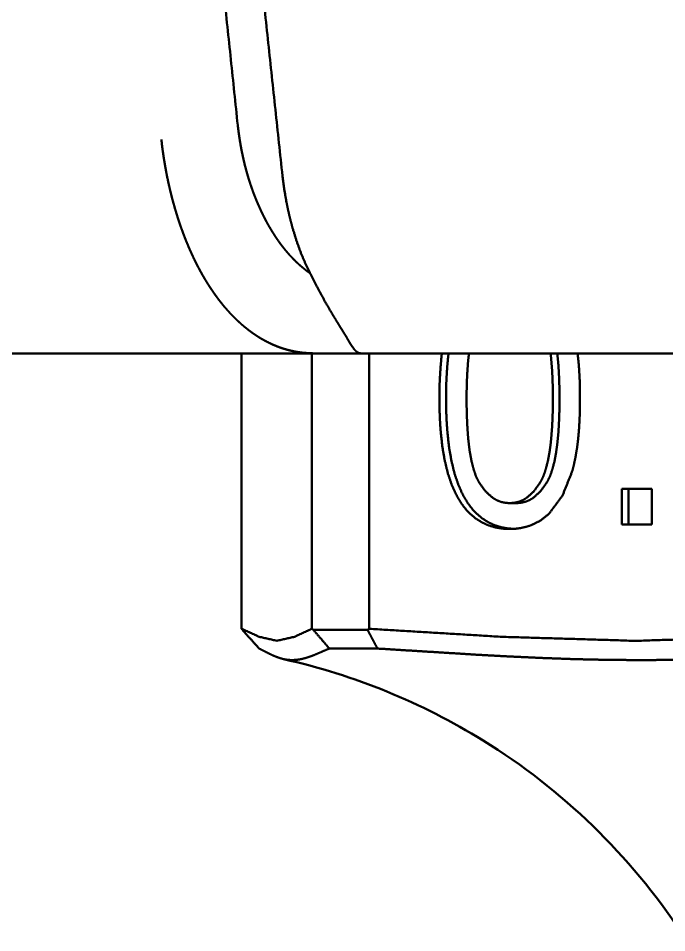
# Paper-space layout 'Layout1' of a CAD drawing. Header units: millimetres. Extents: x 102 to 294, y 28 to 266.
# Drawn here: x 260.64 to 268.26, y 103.37 to 114.12 of the extents above; entities that cross this region are included whole.
import ezdxf

# ---------------------------------------------------------------- set-up
doc = ezdxf.new("R2010")
doc.units = ezdxf.units.MM
doc.layers.add('170', color=7, linetype='Continuous', true_color=0xffffff)

psp = doc.layouts.get("Layout1")

# ---------------------------------------------------------------- linework, layer by layer
at = {"layer": '170', "color": 155, "linetype": 'Continuous', "lineweight": 50}
for p, q in [((263.26, 106.944), (263.26, 110.184)), ((264.087, 110.184), (264.087, 106.944)), ((264.657, 110.184), (264.107, 110.184)), ((264.761, 106.944), (264.761, 110.184)), ((267.728, 108.17), (267.728, 108.59)), ((267.728, 108.59), (268.083, 108.59)), ((267.806, 108.17), (267.806, 108.59)), ((268.083, 108.59), (268.083, 108.17)), ((266.411, 108.422), (266.489, 108.422)), ((268.083, 108.17), (267.728, 108.17))]:
    psp.add_line(p, q, dxfattribs=at)
for start, end in [(58.2245, 77.3998), (33.5477, 58.2245)]:
    psp.add_arc((262.096, 99.17), 7.6, start, end, dxfattribs=at)
for points, knots in [([(260.636, 163.769), (260.672, 160.546), (260.721, 157.324), (260.751, 155.714), (260.784, 154.104), (260.821, 152.495), (260.861, 150.886), (260.952, 147.672), (261.059, 144.461), (261.183, 141.256), (261.323, 138.057), (261.661, 131.68), (262.081, 125.344), (262.2, 123.769), (262.326, 122.197), (262.457, 120.629), (262.595, 119.066), (262.891, 115.954), (263.215, 112.867)], [0, 0, 0.063223, 0.12642, 0.158006, 0.189583, 0.221151, 0.252707, 0.315777, 0.378776, 0.441686, 0.504493, 0.629738, 0.754266, 0.785252, 0.816173, 0.847026, 0.877805, 0.939106, 1, 1]), ([(261.105, 163.769), (261.141, 160.504), (261.191, 157.24), (261.254, 153.98), (261.332, 150.722), (261.424, 147.467), (261.533, 144.215), (261.563, 143.403), (261.594, 142.591), (261.626, 141.779), (261.659, 140.967), (261.729, 139.346), (261.803, 137.727), (261.965, 134.498), (262.147, 131.281), (262.351, 128.076), (262.577, 124.884), (262.699, 123.293), (262.827, 121.706), (262.961, 120.123), (263.103, 118.544), (263.406, 115.397), (263.741, 112.268)], [0, 0, 0.063307, 0.126567, 0.189781, 0.252948, 0.316065, 0.379132, 0.394891, 0.410647, 0.426399, 0.442143, 0.473597, 0.505004, 0.567671, 0.630136, 0.692385, 0.754409, 0.785333, 0.816197, 0.846998, 0.877736, 0.93901, 1, 1]), ([(263.215, 112.867), (263.217, 112.85), (263.219, 112.834), (263.221, 112.817), (263.223, 112.801), (263.225, 112.784), (263.228, 112.768), (263.23, 112.752), (263.232, 112.736), (263.235, 112.719), (263.237, 112.703), (263.24, 112.687), (263.242, 112.671), (263.245, 112.655), (263.248, 112.639), (263.25, 112.623), (263.253, 112.608), (263.256, 112.592), (263.259, 112.576), (263.262, 112.56), (263.265, 112.545), (263.269, 112.529), (263.272, 112.514), (263.275, 112.498), (263.279, 112.483), (263.282, 112.467), (263.285, 112.452), (263.289, 112.437), (263.293, 112.421), (263.296, 112.406), (263.3, 112.391), (263.304, 112.376), (263.308, 112.361), (263.312, 112.346), (263.316, 112.331), (263.32, 112.316), (263.324, 112.301), (263.329, 112.286), (263.333, 112.271), (263.337, 112.257), (263.342, 112.242), (263.346, 112.227), (263.351, 112.213), (263.356, 112.198), (263.36, 112.184), (263.365, 112.169), (263.37, 112.155), (263.375, 112.14), (263.38, 112.126), (263.385, 112.112), (263.39, 112.098), (263.395, 112.083), (263.4, 112.069), (263.406, 112.055), (263.411, 112.041), (263.417, 112.027), (263.422, 112.013), (263.428, 111.999), (263.433, 111.986), (263.439, 111.972), (263.445, 111.958), (263.451, 111.944), (263.457, 111.931), (263.463, 111.917), (263.469, 111.904), (263.475, 111.89), (263.481, 111.877), (263.487, 111.863), (263.493, 111.85), (263.5, 111.836), (263.506, 111.823), (263.52, 111.795), (263.535, 111.766), (263.549, 111.738), (263.564, 111.711), (263.579, 111.684), (263.595, 111.658), (263.61, 111.632), (263.626, 111.606), (263.642, 111.581), (263.658, 111.556), (263.674, 111.532), (263.691, 111.508), (263.707, 111.485), (263.724, 111.462), (263.742, 111.439), (263.759, 111.417), (263.776, 111.396), (263.794, 111.375), (263.812, 111.354), (263.83, 111.334), (263.849, 111.314), (263.867, 111.295), (263.886, 111.276), (263.905, 111.257), (263.924, 111.239), (263.943, 111.222), (263.963, 111.205), (263.983, 111.188), (264.003, 111.172), (264.023, 111.156), (264.044, 111.141), (264.064, 111.126)], [0, 0, 0.008359, 0.016711, 0.025031, 0.03334, 0.041623, 0.049894, 0.058139, 0.066368, 0.074576, 0.082768, 0.090935, 0.099092, 0.107224, 0.115345, 0.123441, 0.131524, 0.139587, 0.147635, 0.155663, 0.163675, 0.17167, 0.179648, 0.187612, 0.19556, 0.203486, 0.211402, 0.219305, 0.227184, 0.235051, 0.2429, 0.250739, 0.25856, 0.26637, 0.274162, 0.28194, 0.289704, 0.297455, 0.305189, 0.31292, 0.320627, 0.328326, 0.33601, 0.343683, 0.351336, 0.358985, 0.366617, 0.374244, 0.381851, 0.389455, 0.39704, 0.404619, 0.412184, 0.419742, 0.427281, 0.434825, 0.442343, 0.449862, 0.457364, 0.464863, 0.472341, 0.479825, 0.487289, 0.494755, 0.502196, 0.50965, 0.517078, 0.524515, 0.531927, 0.539348, 0.546745, 0.562834, 0.578821, 0.594602, 0.610281, 0.625764, 0.641151, 0.656351, 0.671451, 0.686378, 0.701203, 0.715872, 0.730432, 0.744852, 0.759161, 0.773346, 0.787423, 0.801375, 0.815232, 0.828976, 0.842628, 0.856179, 0.869635, 0.883011, 0.896286, 0.909492, 0.922617, 0.935675, 0.948652, 0.961592, 0.974432, 0.987239, 1, 1]), ([(264.107, 110.184), (264.094, 110.184), (264.081, 110.185), (264.069, 110.185), (264.056, 110.185), (264.044, 110.186), (264.031, 110.187), (264.019, 110.188), (264.007, 110.189), (263.994, 110.19), (263.982, 110.191), (263.97, 110.192), (263.957, 110.194), (263.945, 110.196), (263.933, 110.197), (263.921, 110.199), (263.909, 110.201), (263.897, 110.203), (263.884, 110.206), (263.872, 110.208), (263.86, 110.211), (263.848, 110.213), (263.837, 110.216), (263.825, 110.219), (263.813, 110.222), (263.801, 110.225), (263.789, 110.228), (263.777, 110.232), (263.766, 110.235), (263.754, 110.239), (263.742, 110.243), (263.731, 110.246), (263.719, 110.25), (263.708, 110.254), (263.696, 110.259), (263.685, 110.263), (263.673, 110.267), (263.662, 110.272), (263.651, 110.277), (263.639, 110.282), (263.628, 110.286), (263.617, 110.291), (263.606, 110.297), (263.594, 110.302), (263.583, 110.307), (263.572, 110.313), (263.561, 110.318), (263.55, 110.324), (263.539, 110.33), (263.528, 110.336), (263.517, 110.342), (263.507, 110.348), (263.496, 110.354), (263.485, 110.36), (263.474, 110.367), (263.464, 110.373), (263.453, 110.38), (263.442, 110.387), (263.432, 110.394), (263.421, 110.401), (263.411, 110.408), (263.401, 110.415), (263.39, 110.422), (263.38, 110.429), (263.37, 110.437), (263.359, 110.445), (263.349, 110.452), (263.339, 110.46), (263.329, 110.468), (263.319, 110.476), (263.309, 110.484), (263.299, 110.492), (263.289, 110.5), (263.279, 110.509), (263.269, 110.517), (263.259, 110.526), (263.25, 110.534), (263.24, 110.543), (263.23, 110.552), (263.221, 110.561), (263.211, 110.57), (263.202, 110.579), (263.192, 110.588), (263.183, 110.597), (263.173, 110.606), (263.164, 110.616), (263.155, 110.625), (263.145, 110.635), (263.136, 110.645), (263.127, 110.654), (263.118, 110.664), (263.109, 110.674), (263.1, 110.684), (263.091, 110.694), (263.082, 110.704), (263.073, 110.715), (263.064, 110.725), (263.055, 110.735), (263.047, 110.746), (263.038, 110.756), (263.029, 110.767), (263.021, 110.778), (263.012, 110.789), (263.004, 110.799), (262.995, 110.81), (262.987, 110.821), (262.979, 110.832), (262.97, 110.844), (262.962, 110.855), (262.954, 110.866), (262.946, 110.878), (262.938, 110.889), (262.93, 110.9), (262.922, 110.912), (262.914, 110.924), (262.906, 110.935), (262.898, 110.947), (262.89, 110.959), (262.882, 110.971), (262.875, 110.983), (262.867, 110.995), (262.859, 111.007), (262.852, 111.019), (262.844, 111.032), (262.837, 111.044), (262.829, 111.056), (262.822, 111.069), (262.815, 111.081), (262.807, 111.094), (262.8, 111.106), (262.793, 111.119), (262.786, 111.132), (262.779, 111.144), (262.772, 111.157), (262.765, 111.17), (262.758, 111.183), (262.751, 111.196), (262.744, 111.209), (262.738, 111.222), (262.731, 111.235), (262.724, 111.248), (262.718, 111.262), (262.711, 111.275), (262.705, 111.288), (262.698, 111.302), (262.692, 111.315), (262.685, 111.329), (262.679, 111.342), (262.673, 111.356), (262.667, 111.369), (262.661, 111.383), (262.654, 111.397), (262.648, 111.411), (262.642, 111.424), (262.636, 111.438), (262.631, 111.452), (262.625, 111.466), (262.619, 111.48), (262.613, 111.494), (262.607, 111.508), (262.602, 111.522), (262.596, 111.536), (262.591, 111.551), (262.585, 111.565), (262.58, 111.579), (262.574, 111.593), (262.569, 111.608), (262.564, 111.622), (262.559, 111.636), (262.553, 111.651), (262.548, 111.665), (262.543, 111.68), (262.538, 111.694), (262.533, 111.709), (262.528, 111.724), (262.523, 111.738), (262.518, 111.753), (262.514, 111.767), (262.509, 111.782), (262.504, 111.797), (262.5, 111.812), (262.495, 111.827), (262.491, 111.841), (262.486, 111.856), (262.482, 111.871), (262.477, 111.886), (262.473, 111.901), (262.469, 111.916), (262.465, 111.931), (262.46, 111.946), (262.456, 111.961), (262.452, 111.976), (262.448, 111.991), (262.444, 112.006), (262.44, 112.021), (262.436, 112.036), (262.433, 112.051), (262.429, 112.067), (262.425, 112.082), (262.421, 112.097), (262.418, 112.112), (262.414, 112.128), (262.411, 112.143), (262.407, 112.158), (262.404, 112.173), (262.4, 112.189), (262.397, 112.204), (262.394, 112.219), (262.391, 112.235), (262.387, 112.25), (262.384, 112.265), (262.381, 112.281), (262.378, 112.296), (262.375, 112.312), (262.372, 112.327), (262.37, 112.342), (262.367, 112.358), (262.364, 112.373), (262.361, 112.389), (262.359, 112.404), (262.356, 112.42), (262.353, 112.435), (262.351, 112.451), (262.348, 112.466), (262.346, 112.482), (262.343, 112.497), (262.341, 112.513), (262.339, 112.528), (262.337, 112.544), (262.334, 112.559), (262.332, 112.575), (262.33, 112.59), (262.328, 112.606), (262.326, 112.621), (262.324, 112.637), (262.322, 112.652), (262.321, 112.668), (262.319, 112.684), (262.317, 112.699)], [0, 0, 0.003754, 0.007508, 0.011251, 0.014989, 0.01871, 0.022434, 0.026147, 0.029857, 0.033558, 0.037251, 0.040941, 0.04463, 0.048306, 0.051987, 0.055655, 0.059329, 0.062991, 0.066654, 0.070312, 0.073972, 0.077628, 0.081279, 0.084933, 0.088583, 0.092232, 0.095883, 0.099527, 0.103175, 0.10682, 0.110473, 0.114117, 0.117774, 0.121417, 0.125074, 0.128725, 0.132383, 0.136042, 0.139703, 0.143364, 0.14703, 0.150696, 0.154372, 0.158044, 0.161725, 0.165404, 0.1691, 0.172785, 0.176483, 0.180183, 0.18389, 0.1876, 0.191315, 0.195036, 0.198763, 0.202496, 0.206235, 0.20998, 0.213731, 0.217481, 0.221248, 0.225018, 0.228797, 0.232575, 0.23637, 0.240163, 0.243968, 0.247778, 0.251597, 0.255422, 0.259258, 0.263096, 0.26695, 0.270804, 0.274675, 0.278541, 0.282423, 0.286315, 0.290211, 0.294113, 0.298033, 0.301951, 0.305885, 0.309821, 0.313768, 0.317723, 0.32169, 0.325661, 0.329644, 0.333632, 0.337634, 0.341639, 0.345657, 0.34968, 0.353718, 0.357754, 0.361811, 0.365866, 0.369941, 0.374012, 0.378102, 0.382194, 0.386303, 0.390411, 0.394535, 0.398659, 0.402801, 0.406945, 0.411103, 0.415267, 0.41944, 0.423621, 0.427812, 0.432008, 0.436217, 0.440429, 0.444654, 0.448882, 0.453127, 0.457369, 0.461631, 0.465891, 0.470168, 0.474446, 0.478736, 0.483029, 0.487335, 0.491648, 0.495967, 0.50029, 0.50463, 0.508971, 0.513321, 0.517677, 0.522043, 0.526414, 0.530795, 0.535179, 0.539576, 0.543973, 0.548384, 0.552794, 0.557219, 0.561643, 0.566079, 0.570518, 0.574968, 0.579419, 0.583882, 0.588345, 0.59282, 0.597296, 0.601781, 0.60627, 0.610768, 0.615267, 0.619779, 0.624289, 0.628809, 0.633332, 0.637863, 0.642396, 0.646939, 0.651478, 0.656031, 0.660582, 0.665143, 0.669706, 0.674276, 0.678848, 0.683426, 0.688005, 0.692595, 0.69718, 0.70178, 0.706374, 0.710979, 0.715581, 0.720193, 0.724805, 0.729422, 0.734039, 0.738666, 0.743288, 0.747921, 0.752549, 0.757189, 0.761823, 0.766466, 0.771108, 0.775757, 0.780403, 0.785057, 0.789705, 0.794364, 0.799018, 0.803681, 0.808339, 0.813006, 0.817667, 0.822339, 0.827002, 0.831676, 0.836345, 0.841018, 0.845689, 0.850364, 0.855038, 0.859717, 0.86439, 0.869073, 0.87375, 0.878432, 0.883108, 0.887792, 0.892467, 0.89715, 0.901828, 0.906513, 0.911189, 0.915875, 0.920552, 0.925233, 0.929908, 0.934591, 0.939268, 0.94395, 0.948622, 0.953302, 0.957974, 0.962653, 0.967321, 0.971995, 0.976666, 0.981338, 0.986001, 0.990672, 0.995335, 1, 1]), ([(264.064, 111.126), (264.005, 111.251), (263.951, 111.38), (263.903, 111.516), (263.86, 111.656), (263.84, 111.729), (263.822, 111.802), (263.805, 111.877), (263.789, 111.954), (263.762, 112.109), (263.741, 112.268)], [0, 0, 0.115442, 0.233228, 0.353613, 0.476869, 0.539665, 0.603284, 0.667792, 0.733118, 0.865479, 1, 1]), ([(264.064, 111.126), (264.128, 111.001), (264.191, 110.884), (264.251, 110.775), (264.31, 110.674), (264.338, 110.626), (264.366, 110.581), (264.392, 110.538), (264.417, 110.497), (264.441, 110.459), (264.463, 110.423), (264.484, 110.39), (264.502, 110.359)], [0, 0, 0.158758, 0.308834, 0.450235, 0.582749, 0.645543, 0.705635, 0.762725, 0.816771, 0.867675, 0.915298, 0.959495, 1, 1]), ([(264.502, 110.359), (264.547, 110.282), (264.587, 110.228), (264.605, 110.209), (264.623, 110.195), (264.631, 110.191), (264.64, 110.187), (264.644, 110.186), (264.648, 110.185), (264.653, 110.185), (264.657, 110.184)], [0, 0, 0.369243, 0.647205, 0.756415, 0.848706, 0.889629, 0.927989, 0.9464, 0.96449, 0.982342, 1, 1]), ([(264.107, 110.184), (262.529, 110.184), (258.658, 110.184)], [0, 0, 0.28957, 1, 1]), ([(270.174, 110.184), (268.504, 110.184), (266.412, 110.184), (265.366, 110.184), (264.657, 110.184)], [0, 0, 0.302591, 0.681781, 0.871373, 1, 1]), ([(265.835, 108.43), (265.777, 108.531), (265.726, 108.647), (265.683, 108.777), (265.648, 108.922), (265.62, 109.082), (265.601, 109.257), (265.594, 109.349), (265.589, 109.446), (265.586, 109.546), (265.585, 109.65), (265.585, 109.715), (265.586, 109.779), (265.588, 109.842), (265.591, 109.903), (265.598, 110.019), (265.608, 110.13), (265.614, 110.185)], [0, 0, 0.064902, 0.135155, 0.211509, 0.294573, 0.384818, 0.482442, 0.534092, 0.587899, 0.643915, 0.701336, 0.737674, 0.773499, 0.808299, 0.842096, 0.907132, 0.968776, 1, 1]), ([(265.693, 110.185), (265.686, 110.13), (265.676, 110.019), (265.669, 109.903), (265.666, 109.842), (265.665, 109.779), (265.664, 109.715), (265.663, 109.65), (265.664, 109.546), (265.667, 109.446), (265.672, 109.349), (265.679, 109.257), (265.698, 109.082), (265.726, 108.922), (265.761, 108.777), (265.804, 108.647), (265.855, 108.531), (265.913, 108.43)], [0, 0, 0.030841, 0.092509, 0.157572, 0.191382, 0.226195, 0.262034, 0.298387, 0.35583, 0.411868, 0.465697, 0.517367, 0.61503, 0.70531, 0.788407, 0.864788, 0.935072, 1, 1]), ([(265.933, 110.185), (265.927, 110.138), (265.92, 110.066), (265.915, 109.99), (265.91, 109.91), (265.907, 109.827), (265.906, 109.784), (265.905, 109.74), (265.905, 109.695), (265.905, 109.65), (265.905, 109.604), (265.905, 109.559), (265.906, 109.515), (265.907, 109.473), (265.91, 109.39), (265.914, 109.311), (265.919, 109.236), (265.925, 109.165), (265.933, 109.098), (265.941, 109.034), (265.962, 108.919), (265.987, 108.82), (266.016, 108.735), (266.05, 108.667)], [0, 0, 0.030591, 0.077818, 0.127324, 0.179144, 0.233226, 0.261113, 0.289654, 0.318857, 0.348421, 0.378005, 0.407194, 0.435673, 0.463465, 0.517225, 0.568553, 0.617392, 0.663777, 0.707735, 0.749298, 0.825304, 0.892098, 0.950106, 1, 1]), ([(266.771, 108.667), (266.806, 108.736), (266.835, 108.821), (266.86, 108.92), (266.881, 109.036), (266.89, 109.099), (266.897, 109.166), (266.903, 109.237), (266.909, 109.312), (266.913, 109.391), (266.916, 109.473), (266.917, 109.516), (266.917, 109.559), (266.918, 109.604), (266.918, 109.65), (266.918, 109.695), (266.917, 109.74), (266.917, 109.784), (266.916, 109.827), (266.913, 109.91), (266.909, 109.989), (266.903, 110.064), (266.897, 110.135), (266.892, 110.185)], [0, 0, 0.05005, 0.10819, 0.17506, 0.251076, 0.292614, 0.336528, 0.382855, 0.431614, 0.482836, 0.536468, 0.56419, 0.592599, 0.621704, 0.651204, 0.680845, 0.710084, 0.738614, 0.766456, 0.82031, 0.871726, 0.920653, 0.967114, 1, 1]), ([(266.97, 110.185), (266.975, 110.135), (266.982, 110.064), (266.987, 109.989), (266.991, 109.91), (266.994, 109.827), (266.995, 109.784), (266.995, 109.74), (266.996, 109.695), (266.996, 109.65), (266.996, 109.604), (266.995, 109.559), (266.995, 109.516), (266.994, 109.473), (266.991, 109.391), (266.987, 109.312), (266.982, 109.237), (266.975, 109.166), (266.968, 109.099), (266.959, 109.036), (266.939, 108.92), (266.913, 108.821), (266.884, 108.736), (266.849, 108.667)], [0, 0, 0.032449, 0.078931, 0.127879, 0.179319, 0.233198, 0.261052, 0.289595, 0.318848, 0.348502, 0.378016, 0.407134, 0.435556, 0.463289, 0.516947, 0.568192, 0.616972, 0.66332, 0.707254, 0.748813, 0.824864, 0.89176, 0.949927, 1, 1]), ([(267.209, 110.185), (267.223, 110.05), (267.229, 109.958), (267.234, 109.861), (267.235, 109.81), (267.237, 109.758), (267.237, 109.704), (267.237, 109.65), (267.237, 109.585), (267.236, 109.521), (267.234, 109.459), (267.232, 109.398), (267.225, 109.282), (267.215, 109.172), (267.202, 109.069), (267.186, 108.972), (267.167, 108.881), (267.146, 108.797)], [0, 0, 0.097701, 0.163376, 0.232975, 0.269239, 0.306626, 0.345154, 0.384331, 0.430819, 0.476609, 0.521116, 0.564362, 0.647609, 0.726538, 0.801118, 0.871468, 0.937717, 1, 1]), ([(267.146, 108.797), (267.031, 108.51), (266.872, 108.296)], [0, 0, 0.537135, 1, 1]), ([(266.05, 108.667), (266.128, 108.559), (266.214, 108.483), (266.26, 108.456), (266.308, 108.437), (266.359, 108.426), (266.411, 108.422), (266.463, 108.426), (266.514, 108.437), (266.562, 108.456), (266.608, 108.483), (266.694, 108.56), (266.771, 108.667)], [0, 0, 0.144838, 0.270636, 0.328835, 0.385655, 0.442533, 0.499618, 0.556904, 0.613944, 0.670878, 0.729144, 0.855015, 1, 1]), ([(266.849, 108.667), (266.772, 108.56), (266.687, 108.483), (266.641, 108.456), (266.592, 108.437), (266.541, 108.426), (266.489, 108.422), (266.487, 108.422)], [0, 0, 0.28846, 0.538922, 0.654809, 0.768083, 0.881569, 0.99559, 1, 1]), ([(266.872, 108.296), (266.774, 108.218), (266.665, 108.163), (266.606, 108.144), (266.544, 108.13), (266.512, 108.125), (266.479, 108.121), (266.445, 108.119), (266.411, 108.119), (266.366, 108.12), (266.322, 108.123), (266.279, 108.13), (266.237, 108.138), (266.158, 108.162), (266.084, 108.196), (266.014, 108.24), (265.95, 108.294), (265.89, 108.357), (265.835, 108.43)], [0, 0, 0.104535, 0.207451, 0.259724, 0.313127, 0.340395, 0.368222, 0.396662, 0.42542, 0.463247, 0.500475, 0.536792, 0.572328, 0.642004, 0.710772, 0.779769, 0.850235, 0.923295, 1, 1]), ([(265.913, 108.43), (265.968, 108.357), (266.028, 108.294), (266.092, 108.24), (266.162, 108.196), (266.236, 108.162), (266.316, 108.138), (266.357, 108.13), (266.4, 108.123), (266.489, 108.119)], [0, 0, 0.133521, 0.260736, 0.38339, 0.503536, 0.623258, 0.744531, 0.806427, 0.869653, 1, 1]), ([(263.26, 106.944), (263.261, 106.942), (263.263, 106.94), (263.265, 106.938), (263.267, 106.935), (263.268, 106.933), (263.27, 106.931)], [0, 0, 0.160942, 0.327247, 0.498659, 0.671051, 0.83808, 1, 1]), ([(263.26, 106.944), (263.467, 106.85), (263.674, 106.803), (263.881, 106.85), (264.087, 106.944)], [0, 0, 0.258546, 0.499989, 0.741454, 1, 1]), ([(263.27, 106.931), (263.319, 106.876), (263.418, 106.767), (263.467, 106.712)], [0, 0, 0.250111, 0.750061, 1, 1]), ([(264.104, 106.931), (264.102, 106.933), (264.096, 106.938), (264.093, 106.94), (264.087, 106.944)], [0, 0, 0.160029, 0.496285, 0.668797, 1, 1]), ([(264.291, 106.712), (264.244, 106.767), (264.198, 106.821), (264.104, 106.931)], [0, 0, 0.249735, 0.49962, 1, 1]), ([(264.761, 106.944), (264.758, 106.942), (264.754, 106.94), (264.751, 106.938), (264.744, 106.933), (264.741, 106.931)], [0, 0, 0.161056, 0.327489, 0.499766, 0.837775, 1, 1]), ([(264.741, 106.931), (264.77, 106.876), (264.799, 106.821), (264.828, 106.767), (264.858, 106.712)], [0, 0, 0.249389, 0.499127, 0.749331, 1, 1]), ([(264.761, 106.944), (266.323, 106.85), (267.886, 106.803), (269.449, 106.85), (271.012, 106.944)], [0, 0, 0.250148, 0.499988, 0.749835, 1, 1]), ([(264.291, 106.712), (264.234, 106.688), (264.179, 106.664), (264.123, 106.64), (264.068, 106.619), (264.014, 106.601), (263.959, 106.587), (263.906, 106.579), (263.853, 106.576), (263.803, 106.579), (263.753, 106.587), (263.705, 106.601), (263.657, 106.619), (263.609, 106.64), (263.561, 106.664), (263.514, 106.688), (263.467, 106.712)], [0, 0, 0.069969, 0.139449, 0.208065, 0.275439, 0.341291, 0.405388, 0.467587, 0.527629, 0.585524, 0.642568, 0.700176, 0.758966, 0.819017, 0.879823, 0.940518, 1, 1]), ([(267.957, 106.576), (267.568, 106.579), (267.18, 106.587), (266.792, 106.601), (266.405, 106.619), (266.018, 106.64), (265.631, 106.664), (265.244, 106.688), (264.858, 106.712)], [0, 0, 0.125306, 0.250431, 0.375464, 0.500448, 0.62541, 0.750353, 0.87523, 1, 1]), ([(271.077, 106.712), (270.686, 106.688), (270.296, 106.664), (269.906, 106.64), (269.516, 106.619), (269.126, 106.601), (268.736, 106.587), (268.347, 106.579), (267.957, 106.576)], [0, 0, 0.125246, 0.250394, 0.375468, 0.500495, 0.625479, 0.750412, 0.875271, 1, 1])]:
    psp.add_open_spline(points, degree=1, knots=knots, dxfattribs=at)
for points in [[(264.741, 106.931), (264.104, 106.931)], [(264.858, 106.712), (264.291, 106.712)]]:
    psp.add_open_spline(points, degree=1, dxfattribs=at)

doc.saveas('drawing.dxf')
